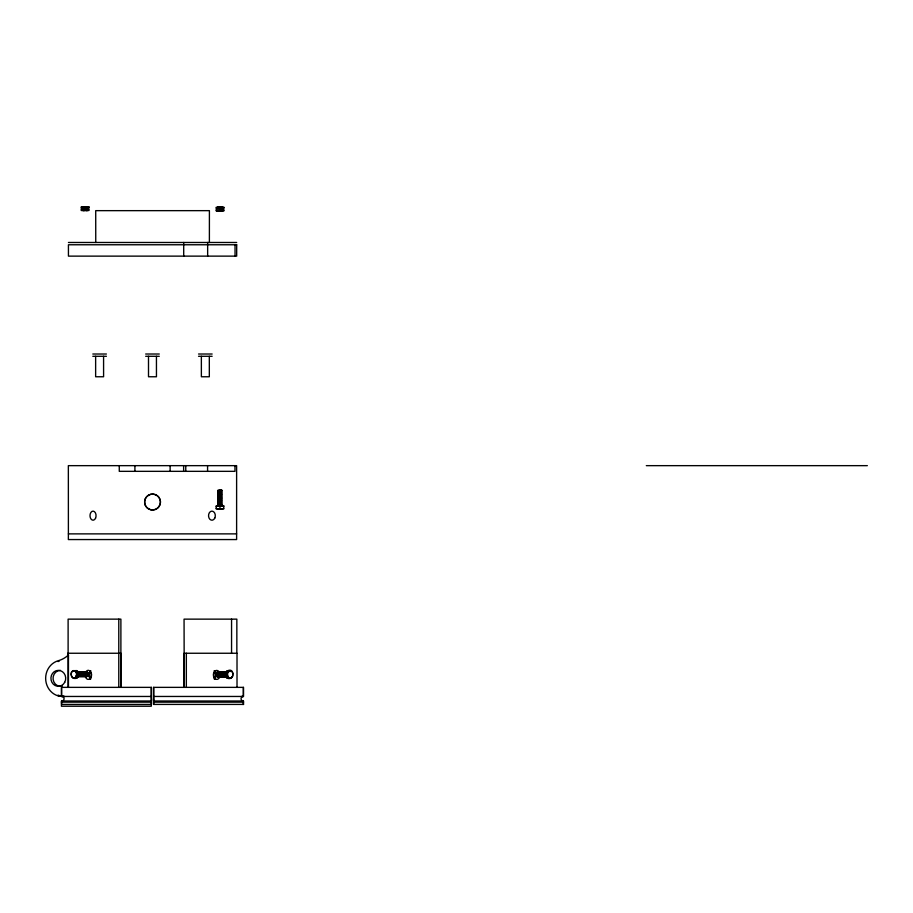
<?xml version="1.0" encoding="UTF-8"?>
<svg xmlns="http://www.w3.org/2000/svg" width="913" height="913" viewBox="0 0 913 913"><rect width="100%" height="100%" fill="white"/><g stroke="black" fill="none" stroke-linecap="round" stroke-linejoin="round"><path stroke-width="1.37" d="M68.11 687.363L68.11 619.14L120.893 619.14L120.893 687.363M120.721 687.363L120.733 653.252M153.532 698.73L153.532 704.414L243.509 704.414L243.509 701.001L241.568 701.001M153.704 704.414L153.704 687.363M184.061 687.363L184.061 653.252L237.015 653.252L237.015 687.363M209.385 242.481L209.408 210.652L95.717 210.652L95.751 242.481M243.337 704.414L243.337 701.001A2.271 2.271 0 0 1 241.066 698.73A2.271 2.271 0 0 1 243.337 696.459L243.337 687.363M68.395 533.877L68.349 539.56L236.615 539.56L236.615 465.653L68.349 465.653L68.395 533.877L236.615 533.877M75.836 678.074L75.87 677.423M77.126 671.842L78.586 673.383L78.541 675.791A3.778 2.305 -50.8 0 1 78.221 676.59C77.343 679.146 72.663 679.158 71.773 676.59A3.778 2.305 50.8 0 1 71.442 675.803C68.635 667.118 83.882 671.26 77.285 676.099M225.876 676.681A3.778 2.317 50.7 0 1 225.557 675.905L225.385 673.771A3.755 2.659 -89.9 0 1 229.688 671.5M228.273 670.656L227.006 674.079L225.351 674.41M89.177 674.148L88.995 672.961M89.189 673.988L89.109 674.639M215.605 674.296L216.29 672.653L217.374 672.573M215.616 674.148L216.187 676.179L217.591 676.738M224.918 673.954L225.34 675.894L226.778 676.921M89.132 674.536L89.018 674.981A1.883 1.324 90 0 0 89.018 673.086M75.882 677.366C75.802 673.326 81.143 674.787 77.103 676.807M226.721 673.726L226.675 674.182A1.883 1.335 90 0 1 226.778 673.726M225.443 673.44L226.036 671.865M225.956 673.315L226.207 675.837M218.036 207.616L218.915 207.411M232.347 676.693C231.457 679.261 226.789 679.249 225.888 676.693M226.915 676.202C220.489 674.171 231.719 665.76 232.735 673.178M83.129 676.031C86.781 679.352 86.507 669.286 82.627 672.379M82.25 207.708L87.739 207.011M87.876 209.613L82.684 210.321M219.451 676.134C215.947 679.808 214.612 669.88 218.629 672.482M220.33 676.134C216.826 679.808 215.491 669.88 219.508 672.482A4.542 3.378 -90 0 0 214.338 671.671A4.542 3.378 -90 0 0 215.012 678.747A4.542 3.378 -90 0 0 219.976 676.248M221.22 676.134C217.716 679.808 216.381 669.88 220.398 672.482M222.099 676.134C218.606 679.808 217.271 669.88 221.288 672.482M222.989 676.134C219.485 679.808 218.161 669.891 222.167 672.482M223.879 676.134C220.375 679.808 219.04 669.88 223.057 672.482M224.758 676.134C221.266 679.808 219.93 669.88 223.947 672.482M225.648 676.134C222.144 679.808 220.809 669.88 224.826 672.482M226.538 676.134C223.034 679.808 221.699 669.88 225.716 672.482M219.999 676.122L217.773 676.693M77.308 672.379C81.189 669.275 81.474 679.34 77.81 676.031M78.198 672.379C82.079 669.275 82.353 679.34 78.689 676.031M79.089 672.379C82.957 669.275 83.243 679.34 79.579 676.031M79.967 672.379C83.848 669.275 84.133 679.34 80.47 676.031M80.858 672.379C84.738 669.275 85.012 679.34 81.348 676.031M81.748 672.379C85.617 669.275 85.902 679.34 82.238 676.031M83.517 672.379L84.863 671.808L86.153 672.596L86.746 674.547L86.13 676.008L78.176 676.099M84.407 672.379C88.276 669.275 88.561 679.34 84.898 676.031M85.286 672.379L87.112 671.922L88.47 673.828M79.043 676.008L79.351 673.098L77.057 671.922M79.933 676.008L80.298 673.406L78.358 672.607M80.812 676.008L81.189 673.406L79.237 672.607M81.702 676.008L82.067 673.406L80.127 672.607M82.592 676.008L82.957 673.406L81.017 672.607M83.471 676.008L83.848 673.406L81.896 672.607M84.361 676.008L84.726 673.406L82.786 672.607M85.251 676.008L85.617 673.406L83.676 672.607M219.965 505.825L221.414 505.38M226.846 672.036L225.945 675.106M81.314 207.354L83.06 206.772M83.323 206.772L85.069 207.354L86.826 206.772M86.826 210.526L81.314 209.944M88.835 209.944L87.089 210.526M216.267 207.833L218.024 207.251M218.287 207.251L223.788 207.833M223.788 210.435L217.705 210.857L220.033 211.017M216.198 506.407L218.743 505.905M218.766 505.905L220.9 505.985M221.711 508.952L218.481 508.929A3.778 3.264 90 0 1 217.693 508.929L216.198 508.381M223.719 508.381L221.973 508.952M226.835 676.681C223.183 678.45 223.251 669.971 226.607 672.482M84.555 672.607C88.116 671.375 86.655 679.181 84.007 676.031M85.445 672.607C87.739 671.42 88.607 676.533 86.153 676.099M86.336 672.607C90.649 675.346 88.47 672.185 86.415 672.425M218.218 676.122C216.096 677.172 215.057 672.824 217.226 672.539M219.109 676.122C216.906 677.241 215.936 672.527 218.264 672.573M220.878 676.122C218.584 677.309 217.728 672.196 220.181 672.63M221.768 676.122C219.474 677.298 218.606 672.196 221.06 672.63M222.658 676.122C220.364 677.309 219.497 672.196 221.95 672.63M223.537 676.122C221.243 677.309 220.387 672.196 222.84 672.63M224.427 676.122C222.133 677.309 221.277 672.196 223.719 672.63M225.317 676.122C223.023 677.309 222.156 672.196 224.609 672.63M226.196 676.122C223.902 677.298 223.046 672.196 225.5 672.63M217.614 505.346L219.04 505.231M220.17 210.743L217.168 210.846M225.945 672.539L225.385 673.771A3.755 2.659 -89.9 0 0 228.946 677.937M226.15 671.957L226.96 672.036M82.832 207.16L83.46 207.103M82.41 208.894L87.614 208.426M217.762 210.949L219.097 211.017M221.197 505.905L223.719 506.407M221.927 505.688L220.912 505.779M87.089 206.772L88.835 207.354M217.454 210.88L222.578 210.161M217.488 208.107L222.852 207.571L221.973 207.297M217.488 209.351L222.578 208.906M87.545 206.909L84.932 207.034M222.03 210.652L220.752 210.458M221.779 207.251L220.033 207.251M218.766 490.738L217.693 490.601L218.983 490.521M221.882 210.663L219.907 210.755M86.689 210.184L84.955 210.264M83.665 207.091L85.468 207.011M82.992 210.481L84.373 210.287M219.052 490.509L219.965 490.475M220.238 490.464L221.927 490.349L220.912 490.213M221.505 207.456L222.601 207.377L221.037 207.251M218.88 207.559L221.46 207.456M84.521 210.287L85.217 210.252M219.063 505.231L222.464 504.9L221.437 504.695M68.475 655.466L67.939 655.466A27.287 25.336 90 0 1 58.306 660.715A18.192 16.891 90 0 0 45.65 678.325A18.192 16.891 90 0 0 58.306 695.934L63.807 696.242M68.441 242.481L236.684 242.481M92.806 354.016L106.41 354.016M145.669 354.016L159.284 354.016M198.543 354.016L212.147 354.016M92.806 356.287L106.41 356.287M145.669 356.287L159.284 356.287M198.543 356.287L212.147 356.287M646.313 465.653L867.35 465.653M218.093 490.155L221.836 490.155M68.11 653.252L120.893 653.252M78.004 672.436C80.755 672.436 79.716 678.176 77.228 676.43M58.306 695.934L60.418 695.934A18.192 16.891 90 0 1 58.078 695.078M64.618 696.482L61.445 696.482L61.445 687.363L151.432 687.363L151.432 704.414L61.616 704.414L61.616 701.001L151.432 701.001M241.568 696.459L242.596 696.459M151.432 696.459L61.616 696.459L61.616 687.363M153.875 696.459L243.509 696.459L243.509 687.363L153.532 687.363L153.532 700.807M243.018 701.001L153.875 701.001M61.445 702.143L151.432 702.143M153.704 702.143L243.509 702.143M242.881 704.414L243.509 704.414M242.128 696.459L243.36 696.459M86.073 206.772L86.735 206.794M84.144 210.526L83.654 210.504A3.778 3.264 90 0 1 82.809 210.504M218.641 505.448L217.659 505.368M86.53 206.783L86.552 206.783A3.778 3.264 90 0 1 87.34 206.794M221.3 490.235C223.183 490.966 216.598 490.68 218.675 491.262M220.889 490.213L219.965 490.155L221.551 490.361M86.746 676.647L88.047 675.974L88.435 673.84M85.069 210.526L83.848 210.435M218.755 491.936C214.487 491.422 225.1 491.434 221.437 490.909M218.755 493.191C214.498 492.666 225.009 492.712 221.437 492.164M218.755 494.447C214.487 493.922 224.997 493.967 221.437 493.419M218.755 495.702C214.487 495.177 225.032 495.211 221.437 494.675M218.755 496.946C214.464 496.432 224.975 496.467 221.437 495.919M218.755 498.201C214.487 497.688 225.1 497.699 221.437 497.174M218.755 499.457C214.498 498.932 225.009 498.977 221.437 498.43M218.755 500.712C214.487 500.187 224.997 500.233 221.437 499.685M218.755 501.967C214.441 501.454 225.055 501.465 221.437 500.94M218.755 503.223C214.498 502.698 224.963 502.743 221.437 502.196M218.755 504.467C214.498 503.942 225.009 503.987 221.437 503.44M218.675 492.518L218.093 492.358L221.414 491.582M218.675 493.762L218.093 493.613L221.414 492.837M221.254 494.07C223.206 494.629 216.723 494.458 218.675 495.017M218.675 496.273L218.116 496.079L221.414 495.348M221.254 497.825C223.217 498.395 216.632 498.224 218.675 498.783M218.675 497.528L218.093 497.357L221.414 496.604M221.254 500.335C223.206 500.895 216.723 500.723 218.675 501.283M218.675 500.039L218.116 499.913L221.414 499.103M218.675 502.538L218.116 502.344L221.414 501.614M218.675 503.793L218.093 503.645L221.414 502.869M221.254 504.09C223.206 504.661 216.723 504.467 218.675 505.049M86.598 676.613L85.868 676.065M217.203 210.857L216.267 210.435M219.291 672.63L217.853 673.726L218.572 676.008M226.892 676.567L226.23 675.871M78.004 672.721L78.758 674.308M226.744 674.41L228.136 676.955M77.365 674.308L76.372 672.824A3.766 2.305 50.8 0 1 76.053 672.036L75.836 670.553M232.747 673.201L232.667 675.894A3.766 2.305 -50.8 0 1 232.347 676.681M228.147 676.978L228.273 678.176M230.042 671.591L229.95 670.656M235.04 244.764L235.052 256.131M209.317 356.287L209.328 376.761L201.374 376.761L201.362 356.287M156.443 356.287L156.454 376.761L148.511 376.761L148.499 356.287M103.58 356.287L103.591 376.761L95.637 376.761L95.637 356.287M236.844 653.252L236.844 619.14L184.061 619.14L184.232 687.363M234.972 465.653L234.972 471.336L119.272 471.336L119.272 465.653M231.56 619.14L231.56 653.252M220.033 207.833L220.033 210.435M219.965 506.407L219.965 508.381M207.65 242.481L207.65 256.131M207.571 465.653L207.571 471.336M186.343 653.252L186.343 687.363M185.761 465.653L185.761 471.336M183.707 242.481L183.707 256.131M183.627 465.653L183.627 471.336M170.126 465.653L170.126 471.336M151.261 687.363L151.261 706.228L61.445 706.228L61.445 700.979M134.907 465.653L134.907 471.336M118.781 619.14L118.781 687.363M85.069 207.354L85.069 209.944M68.452 687.363L68.452 655.009A27.287 25.336 -90 0 1 67.939 655.466L67.939 653.252M87.34 210.504A3.778 3.264 -89.8 0 1 86.564 210.504M82.809 206.794A3.778 3.264 -89.8 0 1 83.585 206.794M222.304 210.983A3.778 3.264 89.9 0 1 221.517 210.983M217.751 207.285A3.778 3.275 90 0 1 218.538 207.274M221.448 505.848A3.778 3.264 90 0 1 222.236 505.848M222.236 508.929A3.778 3.264 -89.9 0 1 221.46 508.929M75.779 670.576A3.755 2.659 89.9 0 1 78.746 674.011A3.755 2.659 -90 0 1 75.357 677.925M86.929 672.459A1.883 1.324 -90 0 1 88.504 674.433A1.883 1.324 -90 0 1 86.769 676.099M217.499 676.122A1.883 1.335 90 0 1 215.639 674.878A1.883 1.335 90 0 1 216.849 672.539M58.078 661.571A18.192 16.891 90 0 1 59.231 661.092M62.461 685.971A7.955 7.384 -90 0 1 53.114 679.432A7.955 7.384 -90 0 1 60.429 670.37M90.672 678.895A4.542 3.39 -90 0 1 90.01 671.409M90.41 671.409A4.542 3.378 -90 0 1 89.714 678.918M61.787 696.459A2.271 2.271 0 0 1 64.058 698.73A2.271 2.271 0 0 1 61.787 701.001M90.718 678.793A4.542 3.024 -90 0 1 89.2 674.741A4.542 3.024 -90 0 1 90.844 670.804M85.56 672.596A4.542 3.036 -90 0 1 90.33 671.603A4.542 3.036 -90 0 1 89.759 678.758A4.542 3.036 -90 0 1 85.286 676.122M214.144 670.724A4.542 3.39 -90 0 1 216.119 674.753A4.542 3.39 -90 0 1 214.281 678.895M214.829 671.58A4.542 3.024 -90 0 1 214.247 678.793M215.274 678.827A4.542 3.036 -90 0 1 214.658 671.569M236.695 244.764L236.684 256.131L68.441 256.131L68.429 244.764L236.684 244.764M88.835 206.772L81.314 206.772L81.314 210.526L88.835 210.526L88.835 206.772M223.788 207.251L216.278 207.251L216.267 211.006L223.788 211.017L223.788 207.251M223.719 505.825L216.21 505.825L216.198 508.952L223.719 508.963L223.719 505.825M76.133 676.316A3.755 2.659 -90 0 0 73.987 670.553A3.755 2.659 -90 0 0 71.534 676.054A3.755 2.659 -90 0 0 76.133 676.316M232.473 676.43A3.755 2.659 -90 0 0 230.327 670.656A3.755 2.659 -90 0 0 227.873 676.168A3.755 2.659 -90 0 0 232.473 676.43M214.84 518.002A4.542 3.39 -90 0 0 211.976 511.132A4.542 3.39 -90 0 0 208.974 517.899A4.542 3.39 -90 0 0 214.84 518.002M95.591 518.105A4.542 3.036 -90 0 0 93.149 511.132A4.542 3.036 -90 0 0 90.353 517.808A4.542 3.036 -90 0 0 95.591 518.105M148.557 508.895A7.955 7.909 -0.3 0 0 160.483 502.036A7.955 7.909 -0.3 0 0 148.557 495.188A7.955 7.909 -0.3 0 0 148.557 508.895M159.159 506.35A7.943 7.909 -90 0 0 152.905 494.093A7.943 7.909 -90 0 0 145.487 505.665A7.943 7.909 -90 0 0 159.159 506.35M64.72 682.308A7.955 7.384 -90 0 0 58.318 670.37A7.955 7.384 -90 0 0 51.915 682.308A7.955 7.384 -90 0 0 64.72 682.308"/></g></svg>
